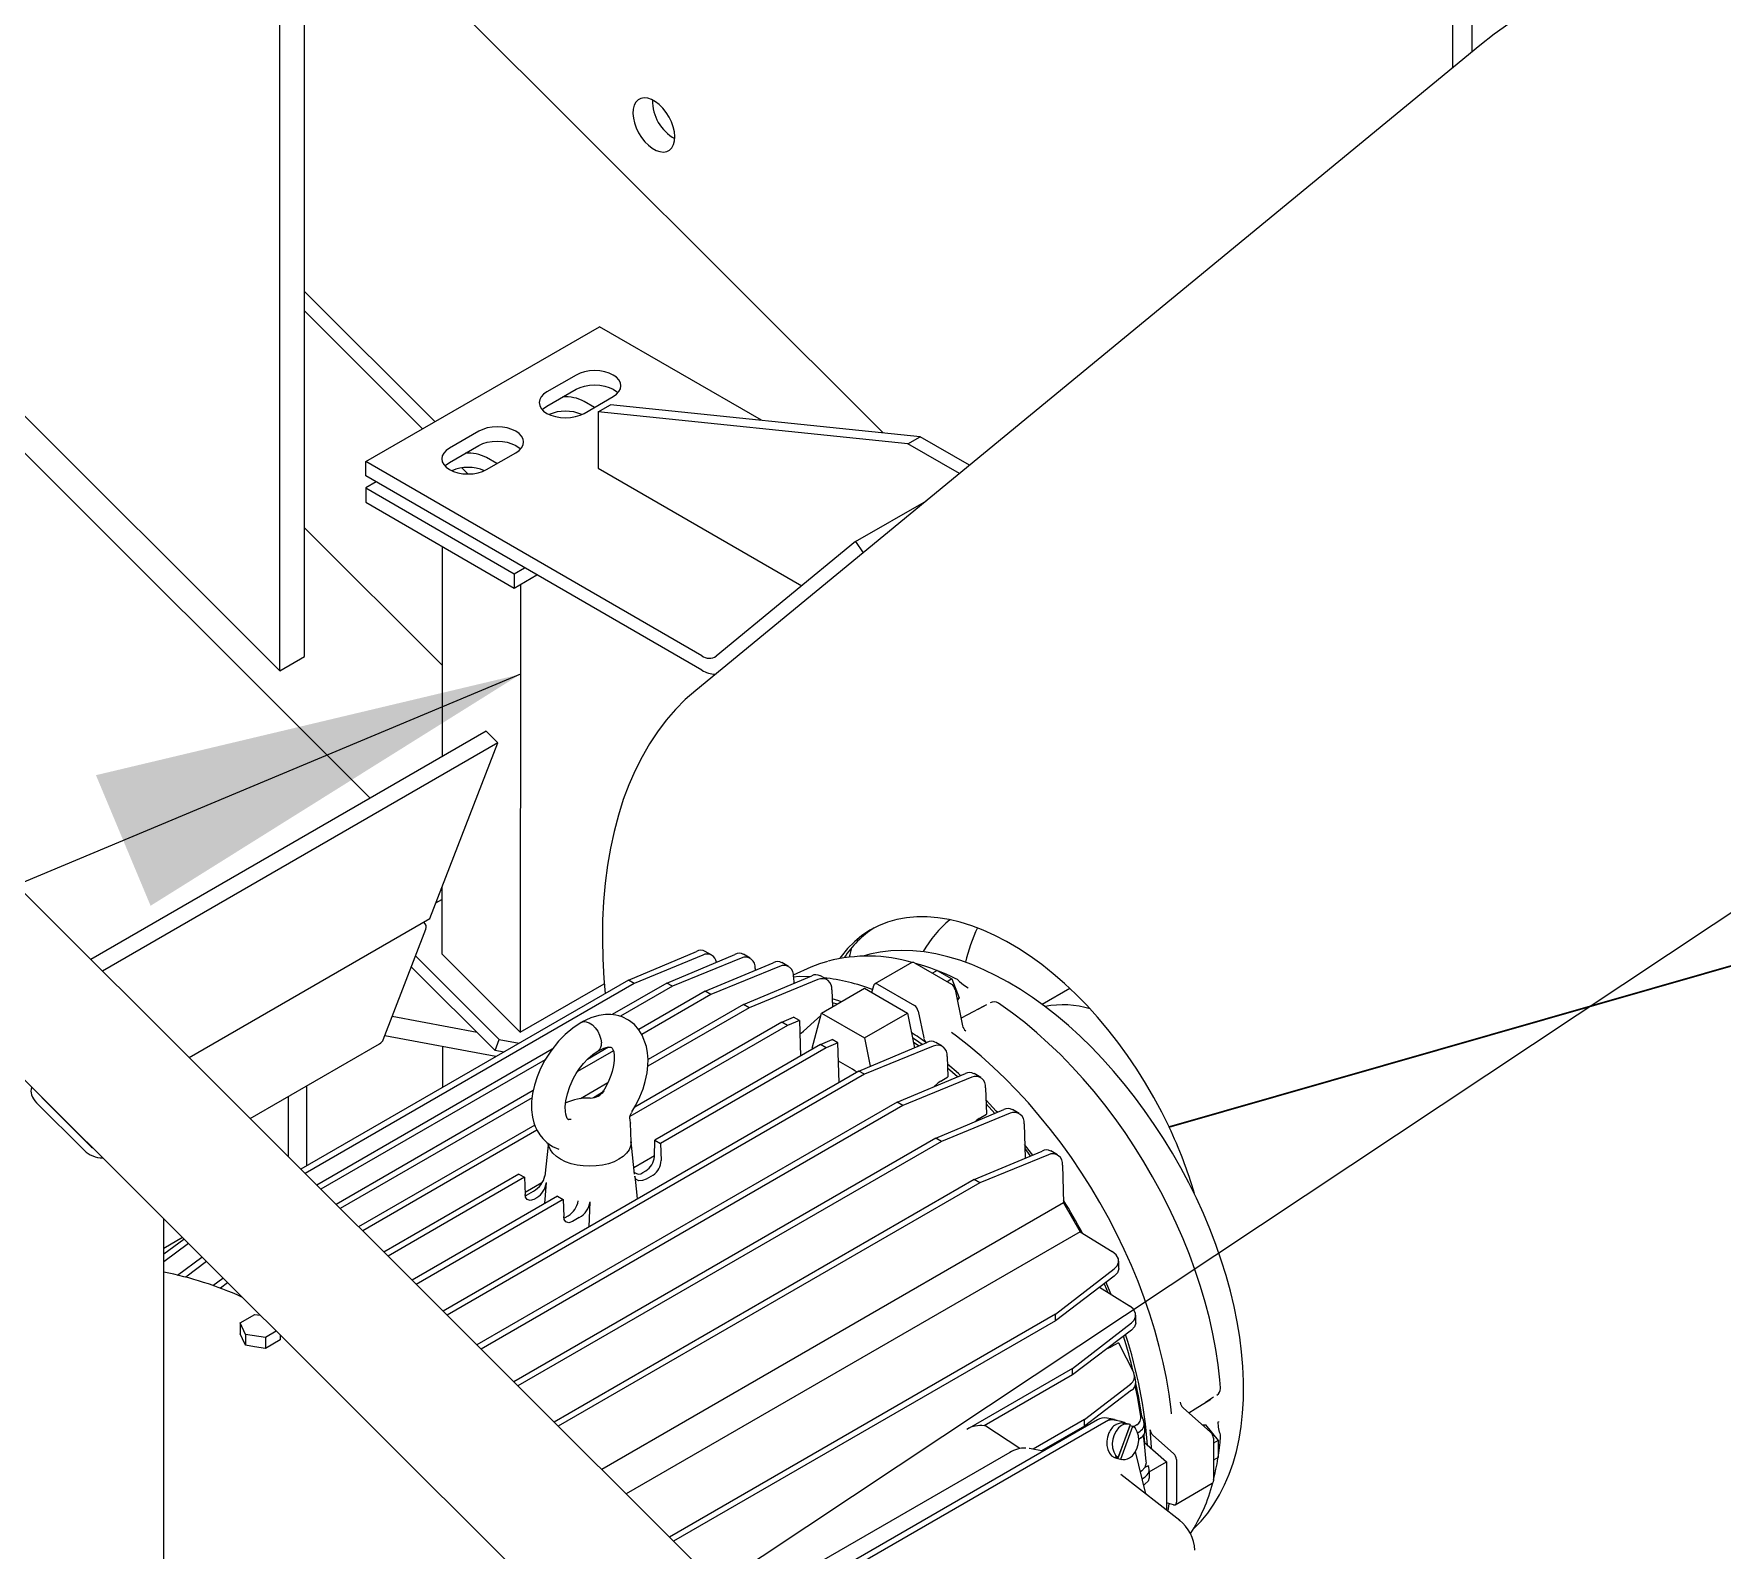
# Model space of a CAD drawing. Header units: millimetres. Extents: x 0 to 55611, y 0 to 32827.
# Drawn here: x 42635.4 to 43125.7, y 12619.1 to 13059.3 of the extents above; entities that cross this region are included whole.
import ezdxf

# ---------------------------------------------------------------- set-up
doc = ezdxf.new("R2010")
doc.units = ezdxf.units.MM
doc.header["$LTSCALE"] = 10
doc.linetypes.add('SLD-Continua', pattern=[0])
doc.layers.add('EQUIPO', color=30, linetype='SLD-Continua')
doc.layers.add('STRUC', color=5, linetype='SLD-Continua')
doc.styles.add('1', font='romans.shx', dxfattribs={"height": 125})
doc.dimstyles.new('50', dxfattribs={"dimscale": 0, "dimtxt": 125, "dimasz": 125, "dimexe": 125, "dimexo": 125, "dimgap": 50, "dimtad": 1, "dimdec": 0, "dimlfac": 49.861111, "dimzin": 1, "dimtxsty": '1', "dimcen": 2.5, "dimclrd": 1, "dimclre": 1, "dimadec": 0, "dimazin": 0, "dimtfac": 1, "dimtdec": 0, "dimtmove": 0, "dimatfit": 3, "dimfxl": 1, "dimtzin": 1, "dimarcsym": 0})

msp = doc.modelspace()

# ---------------------------------------------------------------- linework, layer by layer
at = {"color": 7, "linetype": 'SLD-Continua', "lineweight": 25}
for p, q in [((42798.23, 12950.86), (42795.22, 12952.6)), ((42769.95, 12934.53), (42766.94, 12936.27)), ((42734.88, 12929.2), (42731.85, 12927.45)), ((42731.85, 12927.45), (42774.95, 12902.55)), ((42731.85, 12927.45), (42731.85, 12923.3)), ((42731.85, 12923.3), (42774.95, 12898.4)), ((42754, 12910.5), (42753.99, 12849.43)), ((42774.95, 12902.55), (42777.98, 12904.3)), ((42774.95, 12902.55), (42774.95, 12898.4)), ((42774.95, 12898.4), (42781.57, 12902.22)), ((42776.76, 12899.45), (42776.73, 12769.45)), ((42753.97, 12811.46), (42753.97, 12792.16)), ((42752.24, 12806.97), (42753.97, 12807.97)), ((42770.62, 12767.34), (42746.31, 12791.6)), ((42776.73, 12769.45), (42753.97, 12792.16)), ((42808.13, 12784.58), (42827.89, 12792.88)), ((42829.73, 12791.82), (42809.77, 12783.63)), ((42819.27, 12783.73), (42839.04, 12792.03)), ((42832.34, 12791.8), (42830.42, 12792.91)), ((42843.49, 12790.95), (42841.56, 12792.06)), ((42769.39, 12764.15), (42745.08, 12788.42)), ((42840.87, 12790.97), (42820.91, 12782.78)), ((42830.42, 12781.32), (42850.18, 12789.62)), ((42852.02, 12788.56), (42832.06, 12780.37)), ((42844.92, 12787.95), (42844.94, 12787.41)), ((42854.63, 12788.53), (42852.71, 12789.65)), ((42861.12, 12788.31), (42855.99, 12786.04)), ((42890.39, 12789.66), (42879.64, 12783.45)), ((42891.19, 12789.58), (42901.9, 12783.4)), ((42897.76, 12787.35), (42896.4, 12786.57)), ((42897.76, 12787.35), (42902, 12784.9)), ((42808.13, 12784.58), (42713.01, 12729.67)), ((42809.77, 12783.63), (42714.21, 12728.47)), ((42776.73, 12769.45), (42801.12, 12783.53)), ((42819.27, 12783.73), (42803.4, 12774.56)), ((42820.91, 12782.78), (42805.81, 12774.06)), ((42809.77, 12783.63), (42808.13, 12784.58)), ((42820.91, 12782.78), (42819.27, 12783.73)), ((42841.56, 12777.5), (42861.33, 12785.8)), ((42863.16, 12784.74), (42843.2, 12776.55)), ((42856.07, 12785.54), (42856.13, 12783.61)), ((42865.78, 12784.71), (42863.85, 12785.83)), ((42864.22, 12775.01), (42876.66, 12782.19)), ((42876.66, 12782.19), (42889.11, 12775.01)), ((42878.79, 12780.96), (42879.35, 12783.04)), ((42880.44, 12783.38), (42891.15, 12777.19)), ((42902, 12784.9), (42900.65, 12784.12)), ((42902, 12784.9), (42904.13, 12779.43)), ((42902.99, 12781.8), (42905.14, 12771.32)), ((42936.28, 12782.17), (42928.22, 12777.52)), ((42830.42, 12781.32), (42811.14, 12770.19)), ((42832.06, 12780.37), (42812.02, 12768.8)), ((42841.56, 12777.5), (42813.83, 12761.49)), ((42832.06, 12780.37), (42830.42, 12781.32)), ((42843.2, 12776.55), (42841.56, 12777.5)), ((42867.21, 12781.72), (42867.36, 12776.82)), ((42867.32, 12778.1), (42868.79, 12777.65)), ((42904.13, 12779.43), (42903.54, 12779.1)), ((42904.13, 12779.43), (42903.62, 12778.71)), ((42909.71, 12776.17), (42912.23, 12777.5)), ((42852.7, 12772.35), (42809.95, 12747.67)), ((42843.2, 12776.55), (42813.75, 12759.55)), ((42852.7, 12772.35), (42856.08, 12773.77)), ((42854.34, 12771.4), (42852.7, 12772.35)), ((42857.75, 12772.8), (42854.34, 12771.4)), ((42857.75, 12772.8), (42856.08, 12773.77)), ((42857.75, 12772.8), (42858.06, 12762.51)), ((42861.49, 12764.83), (42864.22, 12775.01)), ((42864.22, 12775.01), (42876.66, 12767.83)), ((42876.66, 12767.83), (42889.11, 12775.01)), ((42889.11, 12775.01), (42891.17, 12764.93)), ((42892.24, 12775.59), (42893.85, 12767.77)), ((42769.39, 12764.15), (42770.62, 12767.34)), ((42770.62, 12767.34), (42776.41, 12766.27)), ((42854.34, 12771.4), (42808.56, 12744.97)), ((42858.26, 12769.19), (42857.87, 12768.96)), ((42858.26, 12769.19), (42858.99, 12769.72)), ((42863.91, 12765.88), (42867.28, 12767.3)), ((42868.95, 12766.34), (42867.28, 12767.3)), ((42876.66, 12767.83), (42878.35, 12759.55)), ((42786.02, 12764.53), (42717.64, 12725.05)), ((42771.93, 12763.68), (42769.39, 12764.15)), ((42803.74, 12764.03), (42793.37, 12758.04)), ((42802.29, 12765.08), (42796.21, 12761.57)), ((42863.91, 12765.88), (42815.82, 12738.13)), ((42865.54, 12764.94), (42817.46, 12737.18)), ((42861.49, 12764.83), (42861.83, 12764.69)), ((42865.54, 12764.94), (42863.91, 12765.88)), ((42868.95, 12766.34), (42865.54, 12764.94)), ((42869.3, 12754.84), (42868.95, 12766.34)), ((42875.05, 12758.16), (42894.81, 12766.46)), ((42896.65, 12765.4), (42876.69, 12757.22)), ((42899.26, 12765.38), (42897.34, 12766.49)), ((42900.7, 12762.39), (42900.88, 12756.49)), ((42783.97, 12761.45), (42718.84, 12723.85)), ((42875.05, 12758.16), (42754.3, 12688.46)), ((42876.69, 12757.22), (42755.51, 12687.26)), ((42876.69, 12757.22), (42875.05, 12758.16)), ((42886.19, 12749.12), (42905.96, 12757.42)), ((42910.41, 12756.34), (42908.48, 12757.45)), ((42780.48, 12752.49), (42723.25, 12719.45)), ((42802.13, 12754.73), (42794.16, 12750.13)), ((42907.79, 12756.36), (42887.83, 12748.17)), ((42896.76, 12753.55), (42898.06, 12754.74)), ((42898.79, 12755.28), (42898.06, 12754.74)), ((42898.79, 12755.28), (42900.88, 12756.49)), ((42911.84, 12753.34), (42912.07, 12745.63)), ((42780.15, 12750.4), (42724.45, 12718.25)), ((42886.19, 12749.12), (42764.13, 12678.65)), ((42887.83, 12748.17), (42765.33, 12677.45)), ((42800.51, 12751.91), (42797.96, 12750.43)), ((42887.83, 12748.17), (42886.19, 12749.12)), ((42911.98, 12748.64), (42914.56, 12745.89)), ((42808.57, 12744), (42808.56, 12744.01)), ((42808.72, 12743.12), (42808.72, 12743)), ((42808.9, 12737.59), (42808.72, 12743)), ((42809.04, 12746.14), (42809.01, 12746.08)), ((42897.34, 12738.66), (42917.1, 12746.96)), ((42918.94, 12745.9), (42898.98, 12737.71)), ((42908.85, 12743.49), (42909.26, 12743.88)), ((42909.99, 12744.42), (42909.26, 12743.88)), ((42909.99, 12744.42), (42912.07, 12745.63)), ((42921.55, 12745.88), (42919.63, 12746.99)), ((42922.99, 12742.88), (42923.29, 12732.86)), ((42780.91, 12742.48), (42729.76, 12712.95)), ((42781.57, 12740.97), (42730.96, 12711.76)), ((42897.34, 12738.66), (42774.85, 12667.95)), ((42898.98, 12737.71), (42776.05, 12666.75)), ((42815.67, 12733.34), (42815.82, 12738.13)), ((42815.82, 12738.13), (42817.46, 12737.18)), ((42898.98, 12737.71), (42897.34, 12738.66)), ((42784.79, 12736.7), (42783.82, 12727.61)), ((42784.79, 12736.7), (42784.81, 12736.81)), ((42784.89, 12737.12), (42784.84, 12736.83)), ((42809.92, 12728.19), (42809, 12736.7)), ((42815.68, 12733.55), (42809.71, 12730.1)), ((42817.46, 12737.18), (42817.61, 12732.23)), ((42908.48, 12726.65), (42928.25, 12734.95)), ((42930.08, 12733.89), (42910.12, 12725.7)), ((42932.7, 12733.87), (42930.77, 12734.98)), ((42776.34, 12728.26), (42737.11, 12705.62)), ((42776.34, 12728.26), (42777.98, 12727.32)), ((42812.29, 12728.68), (42813.16, 12729.18)), ((42815.26, 12727.97), (42813.25, 12726.8)), ((42934.13, 12730.87), (42934.46, 12719.92)), ((42777.98, 12727.32), (42738.31, 12704.42)), ((42777.98, 12727.32), (42778.12, 12722.37)), ((42782.99, 12725.73), (42778.11, 12722.91)), ((42778.54, 12722.13), (42780.55, 12723.29)), ((42783.89, 12719.69), (42784.29, 12725.8)), ((42908.48, 12726.65), (42786.56, 12656.26)), ((42910.12, 12725.7), (42787.76, 12655.07)), ((42910.12, 12725.7), (42908.48, 12726.65)), ((42787.54, 12721.8), (42745.32, 12697.43)), ((42789.18, 12720.85), (42746.52, 12696.23)), ((42778.19, 12721.99), (42778.54, 12722.13)), ((42781.51, 12721.41), (42780.64, 12720.91)), ((42787.54, 12721.8), (42789.18, 12720.85)), ((42789.18, 12720.85), (42789.32, 12715.9)), ((42934.46, 12719.92), (42800.35, 12642.5)), ((42934.46, 12719.92), (42939.31, 12711.52)), ((42789.39, 12715.53), (42789.74, 12715.66)), ((42789.74, 12715.66), (42790.6, 12716.16)), ((42793.86, 12715.61), (42791.84, 12714.45)), ((42678.6, 12709.8), (42673.21, 12706.69)), ((42673.21, 12705.06), (42679.06, 12709.35)), ((42939.31, 12711.52), (42807.46, 12635.41)), ((42939.31, 12711.52), (42948.63, 12705.76)), ((42680.33, 12708.07), (42673.21, 12702.76)), ((42677.17, 12698.94), (42684.27, 12704.15)), ((42685.59, 12702.83), (42679.57, 12698.34)), ((42932.14, 12687.56), (42949.21, 12700.75)), ((42949.21, 12698.63), (42932.14, 12685.66)), ((42950.5, 12700.8), (42950.5, 12703.02)), ((42687.46, 12695.9), (42690.38, 12698.05)), ((42691.74, 12696.69), (42689.63, 12695.11)), ((42944.93, 12695.38), (42953.57, 12690.04)), ((42695.41, 12685.08), (42699.66, 12687.53)), ((42696.97, 12681.73), (42695.41, 12685.08)), ((42695.41, 12685.08), (42695.41, 12681.86)), ((42699.66, 12687.53), (42701.15, 12687.3)), ((42932.14, 12687.56), (42820.05, 12622.85)), ((42932.14, 12685.66), (42821.25, 12621.65)), ((42932.14, 12685.66), (42932.14, 12687.56)), ((42937.09, 12671.83), (42954.16, 12685.03)), ((42955.45, 12685.08), (42955.45, 12687.3)), ((42702.77, 12680.83), (42696.97, 12681.73)), ((42696.97, 12681.73), (42696.97, 12678.54)), ((42705.85, 12682.61), (42702.77, 12680.83)), ((42702.77, 12680.83), (42702.77, 12677.62)), ((42707.01, 12680.16), (42702.77, 12677.62)), ((42707.01, 12681.45), (42707.01, 12680.16)), ((42954.16, 12682.91), (42937.09, 12669.94)), ((42950.38, 12679.28), (42948.29, 12678.08)), ((42950.38, 12679.28), (42954.85, 12670.54)), ((42947.45, 12677.72), (42947.24, 12677.66)), ((42947.45, 12677.72), (42948.29, 12678.08)), ((42937.09, 12671.83), (42906.42, 12654.13)), ((42937.09, 12669.94), (42911.43, 12655.13)), ((42937.09, 12669.94), (42937.09, 12671.83)), ((42940.51, 12656.99), (42953.86, 12667.3)), ((42954.19, 12665.48), (42940.51, 12655.09)), ((42969.16, 12660.42), (42977.16, 12653.33)), ((42978.05, 12663.46), (42975.65, 12661.95)), ((42944.31, 12656.9), (42861.72, 12609.23)), ((42946.91, 12656.53), (42864.32, 12608.85)), ((42946.87, 12656.42), (42864.39, 12608.81)), ((42921.74, 12648.57), (42911.63, 12655.25)), ((42940.51, 12656.99), (42925.64, 12648.4)), ((42940.51, 12655.09), (42928.07, 12647.91)), ((42939.35, 12654.04), (42939.29, 12654.39)), ((42940.51, 12655.09), (42940.51, 12656.99)), ((42949.24, 12656.96), (42947.09, 12657.4)), ((42951.22, 12656.45), (42949.2, 12656.86)), ((42950.26, 12645.7), (42953.83, 12655.27)), ((42953.85, 12655.53), (42950.28, 12645.95)), ((42951.06, 12645.53), (42954.63, 12655.11)), ((42953.49, 12655.63), (42951.87, 12655.95)), ((42953.83, 12655.27), (42954.63, 12655.11)), ((42955.72, 12655.48), (42954.9, 12654.85)), ((42974.81, 12655.42), (42975.68, 12655.49)), ((42975.68, 12655.49), (42975.1, 12655.16)), ((42975.68, 12655.49), (42979.36, 12650.92)), ((42979.44, 12656.42), (42979.44, 12656.28)), ((42956.01, 12653.09), (42956.68, 12653.61)), ((42956.89, 12651.69), (42956.3, 12651.24)), ((42957.98, 12650.34), (42964.34, 12644.7)), ((42960.44, 12652.42), (42966.42, 12647.12)), ((42978, 12651.58), (42978, 12639.22)), ((42979.36, 12650.92), (42978, 12650.14)), ((42979.36, 12650.92), (42979.36, 12646.02)), ((42918.85, 12647.43), (42856.63, 12611.5)), ((42924.55, 12648.62), (42924.44, 12648.63)), ((42928.56, 12647.81), (42924.55, 12648.62)), ((42949.47, 12646.12), (42950.28, 12645.95)), ((42949.81, 12645.76), (42951.43, 12645.43)), ((42950.26, 12645.7), (42951.06, 12645.53)), ((42958.37, 12635.39), (42955.39, 12647.71)), ((42959.31, 12641.79), (42964.34, 12644.7)), ((42964.34, 12644.7), (42964.34, 12630.72)), ((42967.26, 12645.38), (42967.26, 12633.01)), ((42979.36, 12646.02), (42978, 12645.23)), ((42968.2, 12627.7), (42951.1, 12641.07)), ((42957.2, 12642.09), (42956.82, 12641.8)), ((42958.08, 12643.03), (42957.2, 12642.09)), ((42957.31, 12639.74), (42958.12, 12640.36)), ((42959.05, 12643.6), (42958.08, 12643.03)), ((42959.25, 12642.35), (42959.31, 12641.79)), ((42959.31, 12641.79), (42959.37, 12640.03)), ((42959.34, 12642.35), (42959.33, 12642.6)), ((42958.19, 12638.34), (42957.74, 12637.99)), ((42966.92, 12632.28), (42977.67, 12638.48)), ((42966.42, 12632.23), (42964.34, 12632.79)), ((42968.06, 12627.71), (42968.14, 12627.63))]:
    msp.add_line(p, q, dxfattribs=at)
at = {"color": 7, "linetype": 'SLD-Continua', "lineweight": 25, "flags": 128}
for points in [[(42872.33, 12791.34), (42872.47, 12792.01), (42872.95, 12793.96)], [(42986.74, 12666), (42986.72, 12668.17), (42986.53, 12672.35), (42986.16, 12676.61), (42985.61, 12680.95), (42984.89, 12685.34), (42983.98, 12689.78), (42982.91, 12694.26), (42981.67, 12698.77), (42980.25, 12703.29), (42978.68, 12707.81), (42976.95, 12712.32), (42975.06, 12716.82), (42973.03, 12721.28), (42970.85, 12725.69), (42968.53, 12730.06), (42966.08, 12734.35), (42963.51, 12738.57), (42960.82, 12742.7), (42958.01, 12746.73), (42955.1, 12750.66), (42952.1, 12754.46), (42949, 12758.14), (42945.82, 12761.67), (42942.57, 12765.06), (42939.25, 12768.29), (42935.87, 12771.36), (42932.44, 12774.25), (42928.98, 12776.97), (42925.48, 12779.49), (42921.96, 12781.82), (42918.42, 12783.95), (42914.88, 12785.86), (42911.34, 12787.57), (42907.81, 12789.06), (42904.31, 12790.32), (42900.83, 12791.36), (42897.4, 12792.16), (42894.02, 12792.74), (42890.7, 12793.07), (42887.45, 12793.17), (42884.28, 12793.04), (42881.19, 12792.67), (42878.21, 12792.06), (42876.32, 12791.51)], [(42865.88, 12790.01), (42863.61, 12789.3), (42861.12, 12788.31)], [(42860.77, 12785.56), (42857.67, 12785.58), (42856.07, 12785.47)], [(42880.44, 12783.38), (42880.26, 12783.46), (42880.08, 12783.52), (42879.91, 12783.53), (42879.75, 12783.5), (42879.62, 12783.44), (42879.5, 12783.34), (42879.41, 12783.2), (42879.35, 12783.04)], [(42904.3, 12784.05), (42904.16, 12784.21), (42904.03, 12784.37)], [(42906.74, 12782.22), (42905.38, 12783.06), (42904.3, 12784.05)], [(42869.89, 12778.28), (42869.2, 12778.52), (42867.29, 12779.12)], [(42911.34, 12777.02), (42906.59, 12774.51), (42904.69, 12773.51)], [(42980.05, 12666.22), (42979.86, 12668.51), (42979.36, 12672.91), (42978.68, 12677.37), (42977.83, 12681.89), (42976.81, 12686.45), (42975.61, 12691.04), (42974.25, 12695.65), (42972.72, 12700.26), (42971.03, 12704.88), (42969.18, 12709.48), (42967.18, 12714.05), (42965.04, 12718.59), (42962.76, 12723.07), (42960.33, 12727.5), (42957.79, 12731.86), (42955.11, 12736.14), (42952.32, 12740.32), (42949.42, 12744.4), (42946.42, 12748.37), (42943.33, 12752.22), (42940.14, 12755.94), (42936.88, 12759.51), (42933.54, 12762.94), (42930.14, 12766.2), (42926.69, 12769.3), (42923.18, 12772.23), (42919.64, 12774.97), (42916.25, 12777.4), (42915.6, 12777.85)], [(42794.44, 12772.28), (42791.93, 12770.62), (42789.73, 12768.77), (42787.83, 12766.81), (42785.56, 12763.94), (42783.89, 12761.32), (42782.62, 12758.89), (42781.6, 12756.45), (42780.83, 12754.04), (42780.3, 12751.68), (42780.01, 12749.29), (42780, 12746.88), (42780.26, 12744.78), (42780.66, 12743.18), (42781.04, 12742.12), (42781.58, 12740.95), (42782.35, 12739.69), (42783.23, 12738.6), (42784.45, 12737.42), (42786.1, 12736.29), (42787.9, 12735.5)], [(42794.44, 12772.28), (42795.08, 12772.52), (42795.88, 12772.49), (42796.75, 12772.16), (42797.64, 12771.56), (42798.47, 12770.73), (42799.19, 12769.72), (42799.76, 12768.61), (42800.14, 12767.47), (42800.29, 12766.37)], [(42809.14, 12746.32), (42810.27, 12748.22), (42811.47, 12750.69), (42812.38, 12753.03), (42813.02, 12755.18), (42813.55, 12757.7), (42813.78, 12759.81), (42813.83, 12761.49), (42813.69, 12763.48), (42813.36, 12765.31), (42812.13, 12768.61), (42811.17, 12770.16), (42809.86, 12771.64), (42808.12, 12772.99), (42806.28, 12773.91), (42805.33, 12774.22), (42804.47, 12774.43), (42803.02, 12774.61), (42801.47, 12774.61), (42799.52, 12774.34), (42797.19, 12773.61), (42794.54, 12772.34)], [(42858.99, 12769.72), (42862.1, 12772.54), (42864.02, 12774.28)], [(42893.37, 12765.85), (42892.44, 12766.51), (42890.59, 12767.78)], [(42965.84, 12658.63), (42965.71, 12659.88), (42965.11, 12664.39), (42964.33, 12668.96), (42963.38, 12673.58), (42962.25, 12678.24), (42960.96, 12682.92), (42959.5, 12687.62), (42957.88, 12692.33), (42956.1, 12697.03), (42954.16, 12701.71), (42952.08, 12706.36), (42949.85, 12710.97), (42947.48, 12715.53), (42944.98, 12720.03), (42942.35, 12724.45), (42939.6, 12728.79), (42936.73, 12733.04), (42933.76, 12737.19), (42930.69, 12741.22), (42927.52, 12745.12), (42924.26, 12748.9), (42920.93, 12752.53), (42917.53, 12756.01), (42914.07, 12759.33), (42910.55, 12762.49), (42906.98, 12765.47), (42903.38, 12768.27), (42901.92, 12769.33)], [(42791.47, 12744.09), (42790.86, 12744.03), (42790.63, 12744.07), (42790.6, 12744.09), (42790.54, 12744.16), (42790.37, 12744.43), (42790.15, 12744.94), (42789.97, 12745.61), (42789.84, 12746.44), (42789.79, 12747.76), (42789.95, 12749.54), (42790.39, 12751.54), (42791.1, 12753.69), (42792.21, 12756.1), (42792.99, 12757.47), (42793.95, 12758.9), (42795.08, 12760.35), (42796.38, 12761.75), (42797.82, 12763), (42799.37, 12764.05)], [(42799.25, 12763.98), (42800.98, 12764.79), (42802.07, 12765.06), (42802.64, 12765.1), (42803, 12765.06), (42803.2, 12765), (42803.38, 12764.85), (42803.6, 12764.47), (42803.84, 12763.75), (42803.99, 12762.7), (42803.99, 12761.38), (42803.89, 12760.38), (42803.71, 12759.3), (42803.4, 12758.06), (42803.02, 12756.86), (42802.46, 12755.44), (42801.69, 12753.81), (42800.67, 12752.03), (42800.44, 12751.7)], [(42890.82, 12766.64), (42892.35, 12765.58), (42892.49, 12765.49)], [(42904.58, 12756.84), (42903.92, 12757.42), (42900.77, 12760.13)], [(42900.8, 12759.1), (42903.7, 12756.6), (42903.8, 12756.51)], [(42800.93, 12752.46), (42800.93, 12752.45), (42800.49, 12751.74)], [(42915.27, 12746.19), (42914.92, 12746.57), (42911.95, 12749.73)], [(42791.47, 12744.09), (42791.29, 12744.07), (42790.7, 12744.06)], [(42808.52, 12744.82), (42808.64, 12745.31), (42809.02, 12746.07)], [(42808.58, 12744.01), (42808.52, 12744.45), (42808.52, 12744.82)], [(42808.69, 12743.15), (42808.61, 12743.93), (42808.59, 12744)], [(42808.97, 12736.75), (42808.95, 12737.06), (42808.78, 12737.66)], [(42805.38, 12732.56), (42803.95, 12731.85), (42802.35, 12731.28), (42800.61, 12730.87), (42798.78, 12730.61), (42796.9, 12730.53), (42795.02, 12730.61), (42793.19, 12730.87), (42791.45, 12731.28), (42789.85, 12731.85), (42788.41, 12732.56), (42787.19, 12733.39), (42786.21, 12734.31), (42785.49, 12735.32), (42785.05, 12736.37), (42784.93, 12737)], [(42808.9, 12737.59), (42808.9, 12737.46), (42808.75, 12736.37), (42808.31, 12735.32), (42807.59, 12734.31), (42806.61, 12733.39), (42805.38, 12732.56)], [(42925.5, 12733.79), (42925.18, 12734.22), (42923.17, 12736.84)], [(42923.2, 12735.64), (42924.72, 12733.66), (42924.83, 12733.51)], [(42809.94, 12727.67), (42810.56, 12722.09), (42810.67, 12721)], [(42813.25, 12726.8), (42812.18, 12726.37), (42811.18, 12726.32), (42810.37, 12726.72), (42810.09, 12727.13), (42809.94, 12727.67)], [(42780.64, 12720.91), (42779.63, 12720.59), (42778.73, 12720.87), (42778.28, 12721.52), (42778.12, 12722.37)], [(42796.68, 12712.92), (42796.79, 12715.41), (42797, 12720.2)], [(42791.84, 12714.45), (42790.83, 12714.12), (42789.93, 12714.41), (42789.48, 12715.05), (42789.32, 12715.9)], [(42949.21, 12700.75), (42950.02, 12701.58), (42950.46, 12702.57), (42950.42, 12703.63), (42949.77, 12704.81), (42948.63, 12705.76)], [(42950.49, 12700.8), (42950.5, 12700.73), (42950.13, 12699.6), (42949.21, 12698.63)], [(42946.26, 12696.39), (42946.34, 12696.21), (42947.29, 12693.92)], [(42948.31, 12693.29), (42947.05, 12696.34), (42946.84, 12696.83)], [(42954.16, 12685.03), (42954.96, 12685.85), (42955.4, 12686.85), (42955.37, 12687.91), (42954.72, 12689.09), (42953.57, 12690.04)], [(42955.43, 12685.08), (42955.44, 12685.01), (42955.07, 12683.87), (42954.16, 12682.91)], [(42696.97, 12678.54), (42696.1, 12680.42), (42695.41, 12681.86)], [(42702.77, 12677.62), (42699.52, 12678.15), (42696.97, 12678.54)], [(42955.44, 12667.88), (42955.22, 12669.08), (42955.08, 12669.82)], [(42956.95, 12658.02), (42955.93, 12663.65), (42955.24, 12666.77)], [(42972.19, 12625.28), (42972.3, 12625.38), (42974.4, 12627.51), (42976.35, 12629.85), (42978.14, 12632.38), (42979.78, 12635.1), (42981.25, 12638.01), (42982.56, 12641.09), (42983.69, 12644.34), (42984.65, 12647.75), (42985.43, 12651.31), (42986.03, 12655.01), (42986.45, 12658.84), (42986.68, 12662.79), (42986.74, 12666)], [(42970.84, 12658.94), (42972.65, 12660.09), (42977.2, 12662.94)], [(42951.32, 12655.22), (42950.45, 12654.56), (42949.7, 12653.64), (42949.12, 12652.53), (42948.75, 12651.3), (42948.61, 12650.02), (42948.7, 12648.78), (42949.03, 12647.64), (42949.56, 12646.68), (42950.28, 12645.95)], [(42951.85, 12655.86), (42951.2, 12656.01), (42949.71, 12655.55)], [(42952.66, 12655.79), (42952.11, 12656.15), (42951.18, 12656.46)], [(42953.59, 12645.84), (42954.46, 12646.5), (42955.21, 12647.42), (42955.79, 12648.53), (42956.16, 12649.76), (42956.3, 12651.04), (42956.21, 12652.29), (42955.88, 12653.42), (42955.35, 12654.39), (42954.63, 12655.11)], [(42956.86, 12658.49), (42957.26, 12657.63), (42957.68, 12656.74)], [(42958.11, 12653.92), (42958, 12655.08), (42957.9, 12655.97)], [(42979.77, 12653.33), (42979.45, 12654.76), (42979.41, 12656.36)], [(42947.62, 12653.11), (42947.2, 12651.92), (42947.01, 12650.67), (42947.04, 12649.43), (42947.3, 12648.27), (42947.77, 12647.27), (42948.42, 12646.48), (42949.22, 12645.95), (42949.81, 12645.76)], [(42958.45, 12644.81), (42958.02, 12649.96), (42957.71, 12652.48)], [(42957.78, 12652.44), (42957.8, 12652.22), (42957.95, 12650.37)], [(42979.91, 12652.94), (42979.84, 12653.14), (42979.77, 12653.33)], [(42958.4, 12644.8), (42958.46, 12644.41), (42958.08, 12643.03)], [(42959.37, 12640.03), (42958.99, 12639.15), (42958.19, 12638.34)], [(42959.05, 12643.6), (42959.09, 12643.51), (42959.12, 12643.44)], [(42964.77, 12630.39), (42964.8, 12630.51), (42965.17, 12632.57)], [(42966.42, 12632.23), (42966.59, 12632.2), (42966.75, 12632.21), (42966.9, 12632.26), (42967.02, 12632.35), (42967.12, 12632.47), (42967.2, 12632.63), (42967.24, 12632.81), (42967.26, 12633.01)]]:
    msp.add_lwpolyline(points, dxfattribs=at)
at = {"color": 7, "linetype": 'SLD-Continua', "lineweight": 25}
for centre, radius, start, end in [((42789.92, 12942.44), 11.46, 62.454, 94.26), ((42789.83, 12937.72), 12.04, 66.7945, 113.1659), ((42761.63, 12926.11), 11.46, 62.454, 94.26), ((42761.54, 12921.4), 12.04, 66.7945, 113.1659), ((42924.13, 12775.11), 35.25, 130.0128, 149.7455), ((42955.82, 12777.8), 51.28, 154.662, 166.493), ((42829.12, 12790.88), 2.35, 57.4121, 121.5944), ((42831, 12789.49), 2.66, 5.8542, 118.5403), ((42840.27, 12790.03), 2.35, 57.4121, 121.5944), ((42877.67, 12745.73), 45.81, 73.6712, 104.6218), ((42842.07, 12788.35), 2.88, 352.0549, 114.617), ((42851.41, 12787.62), 2.35, 57.4121, 121.5944), ((42853.22, 12785.94), 2.88, 352.0549, 114.617), ((42890.72, 12788.92), 0.812, 54.6724, 114.0171), ((42872.57, 12721.64), 70.37, 64.1734, 74.4515), ((42862.56, 12783.8), 2.35, 57.4121, 121.5944), ((42864.36, 12782.12), 2.88, 352.0549, 114.617), ((42858.37, 12727.75), 57.86, 69.0939, 83.5635), ((42900.54, 12781.29), 2.51, 11.6278, 57.0661), ((42902.2, 12782.82), 2.4, 40.0609, 64.4962), ((42889.79, 12775.09), 2.51, 11.6278, 57.0661), ((42914.25, 12775.86), 2.4, 55.8817, 118.0046), ((42934.21, 12750.26), 27.13, 72.8784, 100.769), ((42829.45, 12675.36), 111.95, 54.3965, 57.0958), ((42896.24, 12768.24), 2.44, 191.2426, 229.3298), ((42907.67, 12771.86), 2.59, 192.0095, 232.2007), ((42797.9, 12765.97), 2.42, 307.4656, 9.4567), ((42896.04, 12764.46), 2.35, 57.4121, 121.5944), ((42897.85, 12762.79), 2.88, 352.0549, 114.617), ((42821.28, 12675.14), 98.34, 57.2417, 60.8965), ((42907.19, 12755.42), 2.35, 57.4121, 121.5944), ((42797.25, 12754.59), 4.25, 268.5556, 329.9526), ((42908.99, 12753.74), 2.88, 352.0549, 114.617), ((42796.48, 12734.31), 16.02, 88.1587, 114.2656), ((42918.33, 12744.96), 2.35, 57.4121, 121.5944), ((42920.14, 12743.28), 2.88, 352.0549, 114.617), ((42810.25, 12733.78), 5.44, 302.28, 355.41), ((42929.48, 12732.95), 2.35, 57.4121, 121.5944), ((42931.28, 12731.27), 2.88, 352.0549, 114.617), ((42811.11, 12730.06), 1.81, 226.3193, 310.5867), ((42812.49, 12732.27), 5.12, 302.7869, 359.5231), ((42777.36, 12729.1), 6.63, 298.8033, 348.5703), ((42778.38, 12726.48), 5.95, 301.7118, 353.4371), ((42787.37, 12721.54), 6.28, 301.0097, 350.0176), ((42790.7, 12721.14), 6.37, 299.694, 351.5159), ((42779.59, 12624.91), 182.06, 28.2647, 31.7354), ((42652.74, 12596.4), 105.4, 65.8432, 78.8024), ((42809.13, 12636.19), 149.68, 13.4168, 17.494), ((42822.34, 12639.36), 136.86, 4.2893, 17.999), ((42952.52, 12669.48), 2.56, 301.3894, 24.509), ((42953.11, 12667.55), 2.33, 297.6719, 7.9597), ((42826.63, 12640.1), 131.75, 7.8186, 11.9921), ((42977.65, 12666.04), 2.4, 303.1599, 0), ((42977.65, 12666.04), 2.4, 0, 4.1204), ((42970.9, 12662.35), 2.59, 187.798, 227.9918), ((42910.18, 12648.33), 6.92, 79.6088, 122.9806), ((42946.27, 12653.71), 3.75, 78.1993, 121.5058), ((42948.61, 12653.59), 3.32, 79.606, 121.4626), ((42948.61, 12653.82), 3.2, 64.0071, 122.1195), ((42952.55, 12651.01), 5.36, 122.9759, 156.9313), ((42951.67, 12652.15), 3.93, 119.9993, 121.2417), ((42952.91, 12652.66), 3.02, 71.9217, 121.7775), ((42954.47, 12657.64), 2.5, 300.0147, 8.631), ((42955.36, 12655.75), 2.52, 301.675, 22.9532), ((42955.8, 12653.73), 2.31, 298.0842, 4.8509), ((42847.81, 12642.83), 112.36, 2.9102, 5.712), ((42962.16, 12654.34), 2.58, 187.3737, 227.9845), ((42975.5, 12651.45), 2.51, 2.9346, 48.3716), ((42910.33, 12656.99), 69.9, 345.5083, 355.8574), ((42977.65, 12652.13), 2.4, 0, 19.939), ((42977.65, 12652.13), 2.4, 355.5073, 0), ((42923.18, 12640.85), 7.87, 87.7612, 123.3603), ((42951.23, 12648.46), 2.93, 233.1426, 250.6302), ((42952, 12648.4), 3.02, 251.9217, 301.7775), ((42964.75, 12645.25), 2.51, 2.9346, 48.3716), ((42956.8, 12642.49), 2.51, 301.8464, 22.0612), ((42931.47, 12650.2), 47.75, 326.5626, 345.9677), ((42977.22, 12639.13), 0.792, 305.1583, 6.1538), ((42960.8, 12618.47), 11.83, 2.8367, 51.8925)]:
    msp.add_arc(centre, radius, start, end, dxfattribs=at)
at = {"layer": 'EQUIPO', "linetype": 'SLD-Continua', "lineweight": 25}
for p, q in [((43047.41, 14025), (43047.41, 13049.43)), ((43053.07, 14021.73), (43053.07, 13054.09)), ((42727.9, 13097.29), (42882.12, 12943.45)), ((43055.33, 13055.95), (42827.65, 12868.65)), ((42751.96, 12946.7), (42714.05, 12984.52)), ((42748.37, 12944.63), (42714.05, 12978.86)), ((42731.85, 12935.09), (42799.73, 12974.28)), ((42846.8, 12947.1), (42799.73, 12974.28)), ((42792.93, 12960.24), (42784.45, 12955.35)), ((42784.44, 12951.2), (42792.93, 12956.1)), ((42795.22, 12949.12), (42803.71, 12954.02)), ((42799.36, 12949.55), (42802.96, 12951.63)), ((42799.36, 12949.55), (42799.36, 12933.22)), ((42889.27, 12940.26), (42799.36, 12949.55)), ((42892.86, 12942.33), (42802.96, 12951.63)), ((42764.65, 12943.92), (42756.16, 12939.02)), ((42756.16, 12934.87), (42764.65, 12939.77)), ((42889.27, 12940.26), (42892.86, 12942.33)), ((42904.21, 12931.63), (42889.27, 12940.26)), ((42907.17, 12934.07), (42892.86, 12942.33)), ((42731.85, 12930.95), (42731.85, 12935.09)), ((42829.44, 12878.72), (42731.85, 12935.09)), ((42766.94, 12932.79), (42775.42, 12937.69)), ((42829.44, 12874.57), (42731.85, 12930.95)), ((42761.52, 12931.51), (42759.73, 12933.29)), ((42766.25, 12932.44), (42766.2, 12932.5)), ((42799.36, 12933.22), (42858.49, 12899.06)), ((42874.1, 12911.9), (42894.64, 12923.76)), ((42874.1, 12911.9), (42833.6, 12878.58)), ((42874.1, 12911.9), (42876.24, 12908.62)), ((43378.63, 12860.48), (42965.1, 12741.98)), ((42965.13, 12741.91), (43378.66, 12860.41)), ((42965.13, 12741.91), (42965.41, 12742.07))]:
    msp.add_line(p, q, dxfattribs=at)
at = {"layer": 'EQUIPO', "linetype": 'SLD-Continua', "lineweight": 25, "flags": 128}
for points in [[(43378.63, 12860.48), (43374.71, 12868.6), (43370.63, 12876.68), (43366.4, 12884.69), (43362.01, 12892.63), (43357.49, 12900.49), (43352.83, 12908.27), (43348.03, 12915.96), (43343.1, 12923.55), (43338.04, 12931.03), (43332.86, 12938.39), (43327.57, 12945.63), (43322.17, 12952.75), (43316.66, 12959.73), (43311.05, 12966.56), (43305.35, 12973.25), (43299.56, 12979.78), (43293.69, 12986.15), (43287.73, 12992.35), (43281.71, 12998.38), (43275.62, 13004.22), (43269.47, 13009.88), (43263.27, 13015.35), (43257.02, 13020.63), (43250.72, 13025.7), (43244.39, 13030.56), (43238.03, 13035.21), (43231.65, 13039.65), (43225.25, 13043.86), (43218.84, 13047.86), (43212.43, 13051.62), (43206.01, 13055.15), (43199.61, 13058.45), (43193.21, 13061.5), (43186.84, 13064.32), (43180.5, 13066.89), (43174.18, 13069.21), (43167.91, 13071.29), (43161.68, 13073.11), (43155.5, 13074.69), (43149.38, 13076), (43143.32, 13077.06), (43137.33, 13077.87), (43131.42, 13078.42), (43125.58, 13078.7), (43119.83, 13078.73), (43114.18, 13078.51), (43108.62, 13078.02), (43103.16, 13077.28), (43097.81, 13076.28), (43092.57, 13075.02), (43087.45, 13073.51), (43082.46, 13071.74), (43077.59, 13069.73), (43072.85, 13067.46), (43068.26, 13064.95), (43063.8, 13062.19), (43059.49, 13059.19), (43055.33, 13055.95)], [(42809.79, 13038.54), (42809.5, 13037.45), (42809.42, 13036.21), (42809.55, 13034.85), (42809.88, 13033.42), (42810.4, 13031.97), (42811.09, 13030.55), (42811.94, 13029.21), (42812.9, 13027.99), (42813.96, 13026.94), (42815.06, 13026.09), (42816.19, 13025.47), (42817.28, 13025.1), (42818.32, 13024.99), (42819.26, 13025.15), (42820.08, 13025.57), (42820.73, 13026.24), (42821.21, 13027.14), (42821.5, 13028.23), (42821.58, 13029.47), (42821.45, 13030.84), (42821.12, 13032.26), (42820.6, 13033.71), (42819.91, 13035.13), (42819.06, 13036.47), (42818.1, 13037.69), (42817.04, 13038.74), (42815.94, 13039.59), (42814.81, 13040.21), (42813.72, 13040.58), (42812.68, 13040.69), (42811.74, 13040.53), (42810.92, 13040.11), (42810.27, 13039.44), (42809.79, 13038.54)], [(42803.71, 12954.02), (42804.66, 12954.69), (42805.36, 12955.45), (42805.79, 12956.27), (42805.94, 12957.13), (42805.79, 12957.99), (42805.36, 12958.81), (42804.66, 12959.58), (42803.71, 12960.24), (42802.55, 12960.79), (42801.24, 12961.2), (42799.81, 12961.45), (42798.32, 12961.53), (42796.83, 12961.45), (42795.4, 12961.2), (42794.09, 12960.79), (42792.93, 12960.24)], [(42784.45, 12955.35), (42783.5, 12954.68), (42782.79, 12953.92), (42782.36, 12953.09), (42782.21, 12952.24), (42782.36, 12951.38), (42782.79, 12950.55), (42783.5, 12949.79), (42784.45, 12949.12), (42785.6, 12948.58), (42786.92, 12948.17), (42788.35, 12947.92), (42789.83, 12947.83), (42791.32, 12947.92), (42792.75, 12948.17), (42794.07, 12948.57), (42795.22, 12949.12)], [(42792.93, 12956.1), (42794.08, 12956.64), (42795.4, 12957.05), (42796.83, 12957.3), (42798.32, 12957.39), (42799.8, 12957.3), (42801.23, 12957.05), (42802.55, 12956.64), (42803.71, 12956.1), (42804.65, 12955.43), (42805.04, 12955.06)], [(42783.11, 12950.16), (42783.5, 12950.53), (42784.44, 12951.2)], [(42775.42, 12937.69), (42776.37, 12938.36), (42777.07, 12939.12), (42777.51, 12939.94), (42777.65, 12940.8), (42777.51, 12941.66), (42777.07, 12942.49), (42776.37, 12943.25), (42775.42, 12943.91), (42774.27, 12944.46), (42772.95, 12944.87), (42771.52, 12945.12), (42770.03, 12945.2), (42768.55, 12945.12), (42767.12, 12944.87), (42765.8, 12944.46), (42764.65, 12943.92)], [(42756.16, 12939.02), (42755.21, 12938.35), (42754.51, 12937.59), (42754.08, 12936.77), (42753.93, 12935.91), (42754.08, 12935.05), (42754.51, 12934.22), (42755.21, 12933.46), (42756.16, 12932.79), (42757.32, 12932.25), (42758.63, 12931.84), (42760.06, 12931.59), (42761.55, 12931.51), (42763.04, 12931.59), (42764.47, 12931.84), (42765.78, 12932.25), (42766.94, 12932.79)], [(42764.65, 12939.77), (42765.8, 12940.32), (42767.12, 12940.72), (42768.55, 12940.97), (42770.03, 12941.06), (42771.52, 12940.97), (42772.95, 12940.72), (42774.27, 12940.31), (42775.42, 12939.77), (42776.37, 12939.1), (42776.76, 12938.73)], [(42754.83, 12933.83), (42755.21, 12934.2), (42756.16, 12934.87)], [(42827.65, 12868.65), (42824.64, 12866), (42821.79, 12863.11), (42819.11, 12860.01), (42816.59, 12856.68), (42814.24, 12853.14), (42812.07, 12849.39), (42810.07, 12845.44), (42808.26, 12841.29), (42806.64, 12836.96), (42805.2, 12832.45), (42803.95, 12827.76), (42802.89, 12822.91), (42802.03, 12817.9), (42801.37, 12812.74), (42800.9, 12807.44), (42800.63, 12802.01), (42800.55, 12796.45), (42800.68, 12790.79), (42801, 12785.01), (42801.37, 12780.68)], [(42965.1, 12741.98), (42962.98, 12746.28), (42960.7, 12750.52), (42958.28, 12754.68), (42955.72, 12758.75), (42953.03, 12762.72), (42950.23, 12766.57), (42947.31, 12770.28), (42944.3, 12773.85), (42941.19, 12777.26), (42938.01, 12780.5), (42934.77, 12783.56), (42931.46, 12786.43), (42928.12, 12789.09), (42924.74, 12791.54), (42921.34, 12793.77), (42917.94, 12795.78), (42914.54, 12797.55), (42911.15, 12799.07), (42907.8, 12800.35), (42904.48, 12801.38), (42901.21, 12802.15), (42898.01, 12802.67), (42894.88, 12802.93), (42891.84, 12802.92), (42888.89, 12802.66), (42886.04, 12802.13), (42883.32, 12801.35), (42880.72, 12800.32), (42878.25, 12799.03), (42875.93, 12797.5), (42873.76, 12795.72), (42871.74, 12793.71), (42869.9, 12791.47), (42869.5, 12790.93)]]:
    msp.add_lwpolyline(points, dxfattribs=at)
at = {"layer": 'EQUIPO', "linetype": 'SLD-Continua', "lineweight": 25}
for centre, radius, start, end in [((42827.85, 13039.97), 12.76, 179.5, 240.4946), ((42831.62, 12881.61), 3.62, 232.9721, 303.2338), ((42833.75, 12881.49), 8.15, 238.0583, 267.281), ((42895.37, 12775.05), 29.34, 122.8368, 146.8614), ((42847.69, 12686.32), 129.93, 16.2267, 25.3314)]:
    msp.add_arc(centre, radius, start, end, dxfattribs=at)
at = {"layer": 'STRUC', "linetype": 'SLD-Continua', "lineweight": 25}
for p, q in [((43539.25, 11905.07), (41788.85, 13651.99)), ((41786.91, 13599.72), (43501.05, 11889)), ((42733.17, 12837.41), (42335.53, 13234.26)), ((42714.05, 12878.53), (42714.05, 13156.72)), ((42706.87, 12874.38), (42706.87, 13152.57)), ((42549.15, 13031.79), (42706.87, 12874.38)), ((42753.99, 12876.04), (42714.05, 12915.9)), ((42706.87, 12874.38), (42714.05, 12878.53)), ((42766.8, 12856.82), (42652, 12790.55)), ((42766.8, 12856.82), (42770.17, 12853.46)), ((42770.17, 12853.46), (42655.38, 12787.19)), ((42750.5, 12802.45), (42770.17, 12853.46)), ((42680.55, 12762.07), (42750.5, 12802.45)), ((42736.92, 12767.26), (42749.32, 12799.39)), ((42764.16, 12769.38), (42739.51, 12773.96)), ((42769.62, 12762.35), (42737.34, 12768.35)), ((42698.24, 12744.41), (42735.8, 12766.09)), ((42754.25, 12753.48), (42754.25, 12765.21)), ((42714.67, 12753.89), (42714.67, 12730.63)), ((42636.25, 12748.96), (42650.07, 12735.16)), ((42652, 12736.28), (42638.18, 12750.07)), ((42709.28, 12750.78), (42709.28, 12733.39)), ((42673.13, 12420.97), (42673.21, 12715.18))]:
    msp.add_line(p, q, dxfattribs=at)
for centre, major_axis, ratio, start_param, end_param in [((42742.63, 12800.64), (6.78, -0.89), 0.469222, 6.169961, 6.799435), ((42742.63, 12800.64), (6.78, -0.89), 0.469222, 6.169961, 6.799435), ((42730.24, 12768.51), (6.78, -0.89), 0.469222, 5.73387, 6.169961), ((42730.24, 12768.51), (6.78, -0.89), 0.469222, 5.73387, 6.169961), ((42640.11, 12751.19), (5.17, -2.49), 0.715229, 3.197805, 4.258624), ((42640.11, 12751.19), (2.58, -1.24), 0.715229, 4.040543, 4.258624), ((42653.93, 12737.39), (5.17, -2.49), 0.715229, 4.258624, 5.319443), ((42653.93, 12737.39), (2.58, -1.24), 0.715229, 4.258624, 4.476705)]:
    msp.add_ellipse(centre, major_axis=major_axis, ratio=ratio, start_param=start_param, end_param=end_param, dxfattribs=at)

# ---------------------------------------------------------------- leaders
for points in [[(43332.13, 12939.41), (41197.86, 11522.27)], [(42776.75, 12873.36), (40896.08, 12086.45)]]:
    msp.add_leader(points, dimstyle='50', override={"dimscale": 1, "dimlfac": 1})

doc.saveas('drawing.dxf')
